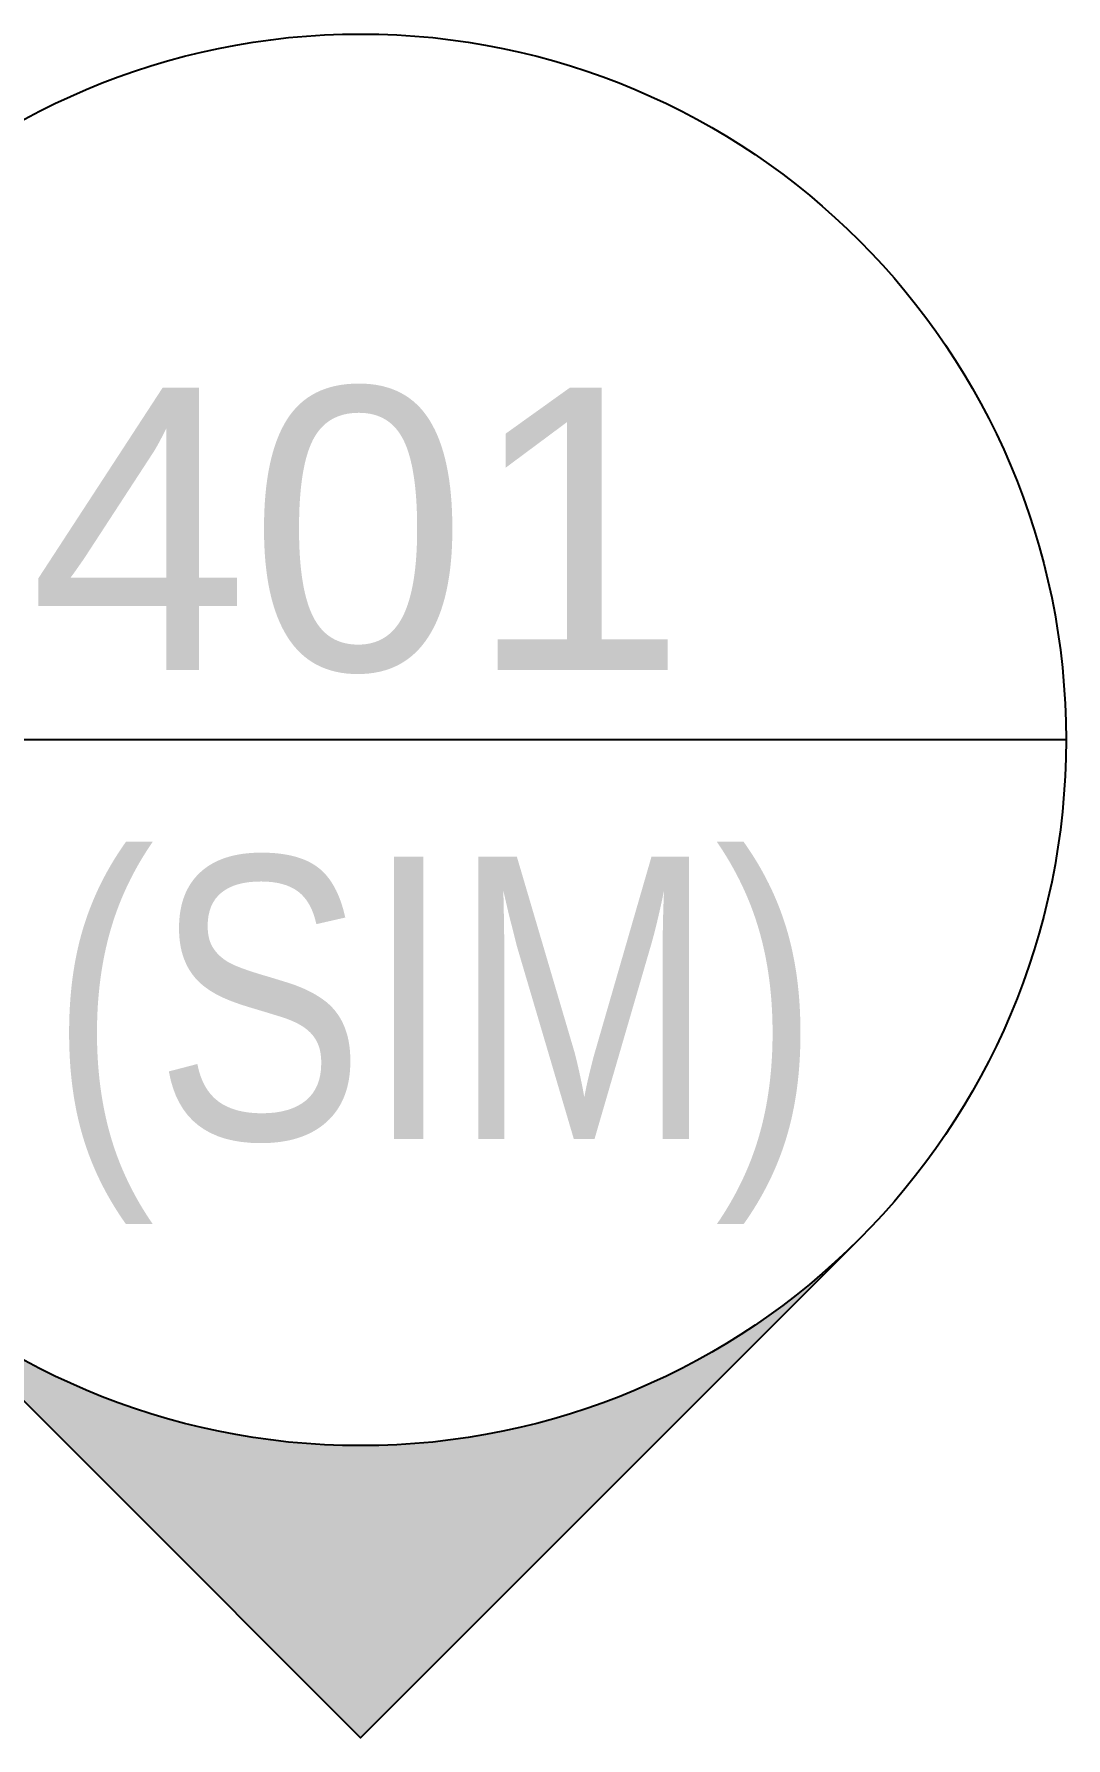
# Model space of a CAD drawing. Header units: inches. Extents: x -1316 to 22433, y -200 to 8737.
# Drawn here: x 265.01 to 273.24, y 821.74 to 835.32 of the extents above; entities that cross this region are included whole.
import ezdxf
from ezdxf.enums import TextEntityAlignment as Align

# ---------------------------------------------------------------- set-up
doc = ezdxf.new("R2010")
doc.units = ezdxf.units.IN
doc.header["$LTSCALE"] = 10
doc.header["$MEASUREMENT"] = 0
doc.layers.get('0').update_dxf_attribs({"linetype": 'CONTINUOUS'})
doc.styles.add('style1', font='arial.ttf')

# ---------------------------------------------------------------- blocks, each defined once
blk = doc.blocks.new('*U497')
h = blk.add_hatch(color=256)
h.dxf.hatch_style = 1
h.paths.add_polyline_path([(-2.2718, 0), (-2.3854, 0), (-2.3854, -0.6629), (-2.2718, -0.6629)])
h = blk.add_hatch(color=256)
h.dxf.hatch_style = 1
h.paths.add_polyline_path([(0.3315, -0.3315, -0.414214), (-0.3315, -0.3315), (0, -0.6629)])
blk.add_line((0.4688, 0), (-0.4688, 0))
for points in [[(-0.4688, 0), (-2.3854, 0), (-2.3854, -0.6629), (-2.2718, -0.6629), (-2.2718, 0)], [(-0.3315, -0.3315), (0, -0.6629), (0.3315, -0.3315)]]:
    blk.add_lwpolyline(points)
blk.add_circle((0, 0), 0.4688)
at = {"style": 'style1', "flags": 4}
for tag, p in [('SHEET', (-0.0016, 0.0463)), ('VIEW', (-0.0381, -0.2652))]:
    blk.add_attdef(tag, text='', height=0.1875, dxfattribs=at).set_placement(p, align=Align.CENTER)

msp = doc.modelspace()

# ---------------------------------------------------------------- block references
ref = msp.add_blockref('*U497', (267.61222, 829.6917), dxfattribs=dict(xscale=12, yscale=12, zscale=12))
ref.add_attrib('SHEET', '401', dxfattribs={"height": 2.25, "style": 'style1'}).set_placement((267.59249, 830.24776), align=Align.CENTER)
ref.add_attrib('VIEW', '3 (SIM)', dxfattribs={"height": 2.25, "style": 'style1', "width": 0.8}).set_placement((267.15494, 826.50919), align=Align.CENTER)

doc.saveas('drawing.dxf')
